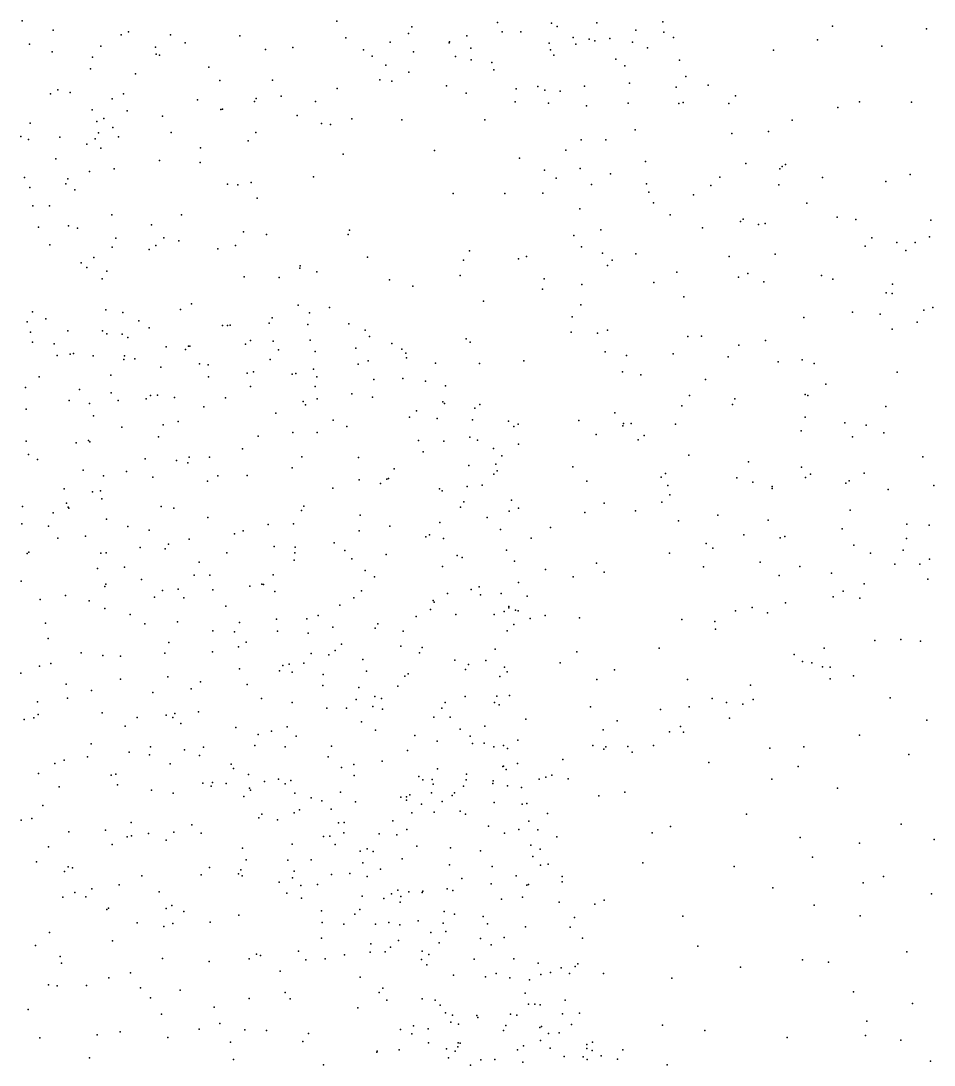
# Model space of a CAD drawing. Header units: metres. Extents: x -24.3 to 24.3, y -27.7 to 27.7.
# Drawn here: x 8.907 to 11.924, y 3.471 to 6.922 of the extents above; entities that cross this region are included whole.
import ezdxf

# ---------------------------------------------------------------- set-up
doc = ezdxf.new("R2010")
doc.units = ezdxf.units.M

msp = doc.modelspace()

# ---------------------------------------------------------------- linework, layer by layer
for p in [(8.9112, 6.9216, 16.3334), (9.9508, 6.9212, 10.1155), (10.1984, 6.9019, 12.0055), (10.4813, 6.9158, 11.9358), (10.6597, 6.9139, 10.3797), (10.6788, 6.9029, 20.1181), (10.8102, 6.9156, 20.3325), (11.0274, 6.9183, 10.922), (11.5883, 6.9037, 3.2984), (9.0135, 6.8912, 2.8181), (9.2382, 6.8758, 17.1499), (9.2629, 6.8852, -20.8953), (9.4016, 6.8759, 2.783), (9.6308, 6.8719, 2.7264), (10.1878, 6.8804, 21.9932), (10.3809, 6.8727, -18.9973), (10.497, 6.885, 19.9674), (10.5584, 6.8849, 11.7057), (10.9392, 6.8905, 21.2716), (11.0314, 6.8839, 13.9512), (11.0636, 6.8671, 20.8608), (11.8994, 6.8956, 3.5121), (8.9357, 6.8442, -21.679), (9.1714, 6.8379, 1.4609), (9.352, 6.8353, 18.4278), (9.4498, 6.8486, 18.8791), (9.805, 6.8341, 13.6542), (9.9805, 6.8656, 2.7636), (10.1276, 6.8509, 13.5429), (10.3219, 6.849, 11.7571), (10.3226, 6.8523, 13.6431), (10.6529, 6.8484, -10.6818), (10.7314, 6.8662, 13.828), (10.7404, 6.8447, -9.6878), (10.7849, 6.8617, -12.8737), (10.8031, 6.8554, 10.5982), (10.8531, 6.8632, 21.543), (10.928, 6.8514, 11.1223), (10.9776, 6.8323, 20.4529), (11.5388, 6.8586, -13.6521), (11.7517, 6.8382, -19.3008), (9.0107, 6.8188, 14.1779), (9.1436, 6.8013, 11.5939), (9.3541, 6.8112, 11.6917), (9.3649, 6.8078, 13.9089), (9.7153, 6.8273, 10.2165), (10.0395, 6.8256, 11.7916), (10.0678, 6.8046, 10.3922), (10.2045, 6.8198, 1.4856), (10.3432, 6.8039, 2.8427), (10.3935, 6.8318, 10.445), (10.6563, 6.8256, 11.2783), (10.6674, 6.8087, 10.9284), (11.3939, 6.8243, 3.2192), (9.5283, 6.7685, 21.9662), (10.1123, 6.7756, 11.5753), (10.3951, 6.7925, 11.3839), (10.4626, 6.7836, 10.7872), (10.8726, 6.7946, -9.2804), (10.902, 6.7731, 20.1915), (11.0828, 6.7913, -13.3176), (9.1366, 6.763, -21.435), (9.2857, 6.7462, 21.9182), (10.1892, 6.7522, 10.5686), (10.4698, 6.7601, 11.1273), (11.1036, 6.7373, 21.2489), (9.0295, 6.6942, 11.189), (9.5646, 6.7249, 1.6066), (9.7384, 6.7252, 11.5112), (9.9519, 6.6977, 13.8355), (10.0933, 6.7265, -19.3584), (10.1327, 6.7227, 10.8336), (10.3136, 6.7069, 19.6302), (10.5439, 6.6968, 1.4023), (10.6144, 6.7047, 13.9726), (10.7688, 6.7064, 20.0016), (10.9174, 6.7162, 14.0707), (11.072, 6.7022, 21.4902), (11.1773, 6.7097, 20.5984), (9.0045, 6.6807, 21.8056), (9.0697, 6.6848, 10.1614), (9.2086, 6.6644, 14.2164), (9.2459, 6.6801, 17.8005), (9.4909, 6.6612, 14.0108), (9.6848, 6.6646, -20.0749), (9.7672, 6.6724, 10.6731), (10.3787, 6.6827, 13.8859), (10.638, 6.6925, -11.8519), (10.6889, 6.6896, -10.1683), (11.2676, 6.6743, 20.8963), (9.1429, 6.6276, 10.9933), (9.5673, 6.629, 10.7518), (9.5731, 6.6303, 11.1329), (9.6791, 6.6553, 19.226), (9.8807, 6.6554, 11.065), (10.5402, 6.6541, 21.9969), (10.6503, 6.6496, -12.2477), (10.776, 6.6406, 2.9553), (10.9129, 6.6498, -19.0862), (11.0806, 6.6486, 20.2195), (11.0947, 6.6515, 3.1058), (11.2463, 6.6491, 14.1734), (11.6063, 6.6352, 14.2924), (11.6781, 6.6538, -8.2803), (11.8491, 6.6531, 14.3645), (9.1806, 6.5989, 18.2266), (9.2584, 6.6244, 17.4362), (9.3746, 6.6069, 10.6287), (9.8199, 6.6094, 22.0235), (9.9999, 6.5981, 1.6301), (10.166, 6.5941, 2.8395), (10.4394, 6.5948, -19.2484), (11.4555, 6.5931, -8.4785), (8.9381, 6.5841, 10.3618), (9.1582, 6.5886, 10.5585), (9.2112, 6.5691, 2.8678), (9.9001, 6.5826, 19.3332), (9.9294, 6.5789, 2.7961), (10.9368, 6.5618, 19.9863), (8.9071, 6.5391, 16.1522), (8.9319, 6.5292, 1.4338), (9.0355, 6.5371, 16.3997), (9.1524, 6.5317, 18.4458), (9.1637, 6.5519, 16.6427), (9.2295, 6.5381, 17.0138), (9.4033, 6.5526, -21.1129), (9.6581, 6.5255, -20.4478), (9.6835, 6.5525, 14.0622), (10.7578, 6.5281, 19.8315), (10.8391, 6.5282, -9.5286), (11.2557, 6.5493, -13.4944), (11.3772, 6.5557, 20.6554), (9.1247, 6.5141, 17.9386), (9.1706, 6.5005, -21.6095), (9.5008, 6.5023, 21.9775), (10.2737, 6.4937, 22.0766), (10.7077, 6.494, -10.6704), (9.0228, 6.466, 14.6182), (9.3648, 6.4605, 14.374), (9.4991, 6.4531, 2.831), (9.972, 6.481, -19.7948), (10.5548, 6.4684, 2.9332), (10.9706, 6.4564, 21.8363), (9.1337, 6.4235, 18.6744), (9.2153, 6.433, 16.8198), (10.6372, 6.4285, 14.1792), (10.755, 6.4343, -9.9499), (11.302, 6.4501, 20.1728), (11.414, 6.4324, 3.2952), (11.4225, 6.44, 20.4404), (11.4331, 6.4469, 21.1419), (8.9186, 6.4042, 14.9773), (9.0618, 6.3995, 18.1881), (9.6674, 6.3881, 14.2692), (9.8733, 6.4064, -20.1082), (10.6756, 6.4015, -11.667), (10.8546, 6.416, 14.2273), (11.2165, 6.4052, 21.6469), (11.5556, 6.4046, 20.6678), (11.7649, 6.3914, 0.9243), (11.8451, 6.4139, 3.5731), (8.9367, 6.3712, 18.4961), (9.0557, 6.3829, 21.744), (9.0857, 6.363, 17.5553), (9.5892, 6.3816, -20.9222), (9.6243, 6.3796, 1.7075), (10.3353, 6.3511, 19.5099), (10.506, 6.3517, 22.1026), (10.6311, 6.3523, 19.5931), (10.7919, 6.3804, 22.0075), (10.9745, 6.3829, 19.8266), (10.982, 6.3553, -13.2157), (11.1861, 6.3772, 19.9808), (11.4107, 6.38, 21.3666), (9.6877, 6.3356, 2.8026), (10.9975, 6.3202, -9.217), (11.1287, 6.347, 3.1737), (11.5041, 6.3192, 20.115), (8.9465, 6.3109, 15.2215), (9.0011, 6.31, 17.9272), (9.208, 6.2811, 16.6622), (9.4376, 6.2803, 14.5741), (10.7542, 6.3001, 1.4557), (11.0518, 6.2805, 14.3699), (9.3387, 6.2477, 19.0371), (11.2849, 6.2585, -19.2235), (11.2931, 6.2669, 14.4151), (11.344, 6.2483, 19.8616), (11.366, 6.2523, 21.5798), (11.6037, 6.2733, -8.45), (11.6651, 6.2655, 20.5053), (11.9131, 6.2635, -8.1911), (8.9649, 6.24, 3.0099), (9.0641, 6.2447, 16.0209), (9.094, 6.2361, 16.2594), (9.6424, 6.2245, 21.9963), (9.719, 6.2157, 14.473), (9.988, 6.2158, 2.8611), (9.9932, 6.23, 14.4254), (10.7337, 6.2126, -10.7793), (10.8236, 6.231, -12.9893), (11.1594, 6.2373, -8.9213), (9.0028, 6.1819, 21.6444), (9.2212, 6.204, 2.9591), (9.3525, 6.1789, 1.6947), (9.3792, 6.2045, -21.5412), (9.429, 6.1951, 21.8726), (9.6159, 6.1796, 19.1188), (11.6962, 6.1769, 19.5078), (11.7189, 6.2048, 20.9257), (11.8009, 6.1894, 14.5248), (11.8619, 6.1894, 20.3224), (11.9095, 6.2082, 3.6655), (9.2087, 6.1741, 16.9594), (9.3303, 6.1658, 14.8054), (9.558, 6.1682, -21.2882), (10.389, 6.1613, 14.4261), (10.5779, 6.1427, 22.1459), (10.7591, 6.1755, 19.4739), (10.8287, 6.1544, 22.0746), (10.9383, 6.1513, 3.0749), (11.2474, 6.1425, -13.3568), (11.3991, 6.1504, 1.1962), (11.8303, 6.1634, 19.8287), (9.1057, 6.1223, 15.5588), (9.1482, 6.1392, 19.0462), (9.8294, 6.1122, -20.7406), (10.0518, 6.1404, 22.0893), (10.3689, 6.1308, 2.9472), (10.5516, 6.1353, -19.5087), (10.8456, 6.1128, 14.4936), (10.8605, 6.1311, -9.7751), (9.1253, 6.1069, 15.8217), (9.1915, 6.0949, 15.2067), (9.6445, 6.0762, 14.7165), (9.7606, 6.0737, 2.8382), (9.8285, 6.1041, 1.7808), (9.8847, 6.0925, 14.6052), (10.3588, 6.08, 22.132), (11.0745, 6.0909, 21.9861), (11.2779, 6.0751, 3.2683), (11.3091, 6.0873, 19.5331), (11.5524, 6.0807, -13.5358), (9.1751, 6.0691, 16.1085), (10.1245, 6.0663, 14.5939), (10.202, 6.045, -19.9816), (10.6357, 6.0695, 2.9435), (10.7607, 6.0505, -11.1296), (10.9987, 6.0566, 19.4115), (11.3618, 6.0598, 14.566), (11.5891, 6.0676, 14.5567), (11.7864, 6.0515, 19.1947), (10.6304, 6.0352, 1.5934), (11.0975, 6.0102, 14.6022), (11.7657, 6.0234, -8.4048), (11.7852, 6.0209, 21.0237), (9.4705, 5.9863, 19.1359), (9.8231, 5.9818, 21.9862), (9.927, 5.9742, 19.2632), (10.4355, 5.9953, 19.3201), (10.7569, 5.9836, -12.4599), (11.9197, 5.9745, 20.8081), (8.9457, 5.9605, 21.4851), (8.989, 5.9371, 1.4705), (9.1874, 5.9672, 16.8345), (9.2434, 5.9577, 16.2833), (9.4343, 5.9682, 15.1782), (9.7377, 5.9398, 21.5202), (9.8607, 5.9568, 21.3906), (10.7284, 5.9436, -12.0589), (11.4936, 5.941, 21.6008), (11.6541, 5.9594, 21.4071), (11.746, 5.9525, 1.0807), (11.8899, 5.9655, 3.6964), (8.9276, 5.9274, 21.537), (9.2962, 5.9306, 15.4025), (9.3307, 5.9072, 21.6948), (9.5733, 5.9152, 21.4631), (9.5895, 5.9154, -21.4579), (9.5985, 5.9162, 21.3445), (9.7276, 5.9232, 21.2584), (9.8555, 5.9179, 21.655), (9.9904, 5.9204, 21.5144), (11.7858, 5.9032, 18.7019), (11.8681, 5.926, -19.2224), (8.9386, 5.893, 21.4043), (9.0616, 5.8971, 17.3784), (9.1765, 5.8976, 17.1031), (9.1909, 5.8873, 3.0393), (9.2413, 5.8861, 16.569), (9.2598, 5.875, 15.9545), (9.8631, 5.8662, 21.0968), (10.044, 5.8999, 21.2959), (10.0587, 5.8786, 21.6128), (10.3783, 5.8712, 2.9393), (10.7249, 5.8927, -19.4379), (10.812, 5.8898, -10.7892), (10.8447, 5.8994, 14.6764), (11.1105, 5.8788, 3.177), (11.1561, 5.8796, 19.2045), (8.9452, 5.8596, 21.8785), (9.017, 5.8541, 21.6437), (9.3873, 5.8441, 21.3659), (9.4505, 5.8354, 21.2284), (9.4603, 5.8466, 2.9533), (9.4654, 5.8472, 21.6041), (9.6496, 5.8529, 21.6803), (9.6651, 5.8655, 21.8534), (9.7405, 5.8631, 21.1075), (9.7576, 5.8347, 2.8729), (10.0139, 5.8401, 21.1263), (10.1326, 5.855, 22.0631), (10.1651, 5.8371, 21.2225), (10.3919, 5.8599, -19.807), (11.2787, 5.8496, -19.2053), (11.3668, 5.8658, 19.0835), (9.0272, 5.8157, 21.7664), (9.0703, 5.8208, 19.2978), (9.0813, 5.8226, -22.0129), (9.1459, 5.8149, 21.6144), (9.2466, 5.8026, 1.6486), (9.2498, 5.8147, 21.421), (9.2839, 5.8051, 21.5921), (9.731, 5.8024, 21.8004), (9.8795, 5.8293, 21.7897), (10.0546, 5.7984, 2.9356), (10.1788, 5.824, 14.8554), (10.1807, 5.8081, 21.6526), (10.5689, 5.7988, 19.268), (10.8376, 5.8275, -10.3362), (10.9078, 5.8154, 22.099), (11.0617, 5.8215, -9.3717), (11.2435, 5.8112, 14.7237), (11.4886, 5.8012, 1.2475), (9.3697, 5.7774, 21.7227), (9.497, 5.7887, 21.7432), (9.5259, 5.7854, 21.0701), (9.8737, 5.7706, 14.9813), (10.0209, 5.7872, 21.7808), (10.2768, 5.7903, 21.4132), (10.4227, 5.7893, 14.8374), (11.4086, 5.795, -13.2439), (11.5283, 5.7896, 18.8541), (8.9672, 5.7456, 21.1706), (9.2038, 5.7513, 21.7801), (9.5267, 5.7459, 15.3707), (9.6544, 5.7572, 20.9581), (9.6751, 5.7623, 15.185), (9.8036, 5.7543, 19.2726), (9.8156, 5.7564, 21.8787), (9.8852, 5.7454, 20.9468), (10.0736, 5.7361, 21.0172), (10.1691, 5.7397, 21.7733), (10.2435, 5.7312, 1.7546), (10.8948, 5.7614, -9.9575), (10.9547, 5.7519, 19.2123), (11.1693, 5.7361, 19.0196), (11.8022, 5.7613, -8.5633), (8.9222, 5.7097, 17.5622), (9.1001, 5.7032, 21.1436), (9.6656, 5.7139, 21.9014), (9.8788, 5.7139, 21.8994), (10.3096, 5.7155, 21.2563), (11.5667, 5.7207, 14.774), (9.067, 5.6675, 17.3018), (9.2055, 5.6927, 16.7788), (9.228, 5.6671, 21.0631), (9.3211, 5.6728, 19.3403), (9.3348, 5.6839, 16.1277), (9.3579, 5.6851, 21.897), (9.414, 5.6772, 20.9662), (9.5828, 5.6764, 21.6817), (9.8391, 5.6636, 20.8669), (9.886, 5.6723, 21.969), (10.0007, 5.6893, -20.9318), (10.0692, 5.6786, 21.9032), (10.3016, 5.663, 21.141), (11.1155, 5.6836, 1.4395), (11.2663, 5.6729, -9.1078), (11.4984, 5.6872, 3.3519), (11.5069, 5.6834, 21.68), (8.9247, 5.638, 21.0593), (9.1335, 5.6572, 21.9657), (9.5111, 5.646, 15.6699), (9.7492, 5.6253, 1.7906), (9.8478, 5.6532, -21.3205), (10.2139, 5.6328, 21.8761), (10.3067, 5.6577, 21.7212), (10.4064, 5.6418, 21.5854), (10.4233, 5.6537, 21.3769), (10.8689, 5.6268, 14.885), (11.0912, 5.6494, 3.1466), (11.2576, 5.6539, 21.9262), (11.7643, 5.6469, -13.3114), (9.1469, 5.616, 16.9778), (9.4261, 5.5973, 22.0115), (9.9385, 5.6022, 2.935), (10.1906, 5.6126, 20.9631), (10.282, 5.6073, 15.0635), (10.3988, 5.6028, 21.2002), (10.5179, 5.5986, 2.9259), (10.7508, 5.601, 1.5895), (10.8975, 5.5908, 3.0453), (10.9232, 5.5912, -11.863), (11.4986, 5.6117, 18.4376), (11.6287, 5.5938, -8.8201), (9.2409, 5.5789, 22.0374), (9.3772, 5.5863, 21.4821), (9.8055, 5.5616, 22.0598), (9.8864, 5.5619, 20.8248), (9.984, 5.5815, 15.1583), (10.5359, 5.5812, 22.0483), (10.5504, 5.5891, 15.0224), (10.8963, 5.5837, -11.4409), (11.0698, 5.5888, -12.6364), (11.4849, 5.5664, -19.1076), (11.6999, 5.5855, 18.0321), (11.7585, 5.5598, 14.8917), (8.9246, 5.5326, 21.0493), (9.0892, 5.5277, 21.2043), (9.1309, 5.5345, 19.4958), (9.1353, 5.5301, 20.9428), (9.362, 5.5476, 20.8741), (9.6907, 5.5493, 15.4604), (10.221, 5.5345, 19.1916), (10.3045, 5.5325, 22.0386), (10.39, 5.5457, -20.0857), (10.4159, 5.5364, 21.7068), (10.5515, 5.5231, 19.1045), (10.8079, 5.5549, 19.0919), (10.9461, 5.5369, 21.971), (10.9663, 5.5516, -19.3486), (11.6549, 5.5473, 3.4378), (8.9322, 5.4886, 20.9367), (9.6393, 5.5077, 22.0962), (10.2358, 5.4971, 20.939), (10.4685, 5.5082, 21.5826), (11.1142, 5.4868, -12.3062), (8.9622, 5.4722, 22.2833), (9.3173, 5.4741, 3.0855), (9.4211, 5.4688, 22.1326), (9.4586, 5.4613, -21.9442), (9.4625, 5.4802, 1.75), (9.53, 5.4798, 20.7741), (9.8356, 5.4811, 21.6965), (10.0223, 5.4787, 20.8333), (10.3865, 5.4521, 1.7144), (10.4766, 5.457, 21.2578), (10.4965, 5.4844, 21.4533), (11.3108, 5.464, 14.9964), (11.8866, 5.4813, 3.647), (9.1125, 5.4375, 20.8659), (9.1799, 5.4185, -22.1399), (9.2559, 5.4331, 22.1884), (9.5581, 5.4179, 15.9557), (9.6543, 5.4191, 2.9744), (9.8033, 5.4448, 19.2769), (10.1399, 5.4413, 15.2727), (10.4697, 5.4233, 21.6876), (10.4809, 5.4347, 15.2016), (10.7309, 5.4481, 21.9748), (11.037, 5.4255, 3.0936), (11.4857, 5.4464, -12.8166), (11.5154, 5.4234, 18.057), (11.6936, 5.4266, 1.1796), (9.3426, 5.4138, 20.7746), (9.5239, 5.4005, 22.1935), (10.025, 5.405, 22.1088), (10.0953, 5.393, 2.9239), (10.1156, 5.407, -21.0581), (10.1217, 5.4089, 20.8431), (10.431, 5.3873, 21.8205), (10.7764, 5.4001, 3.0063), (11.0226, 5.414, 15.0518), (11.0448, 5.3863, -11.2536), (11.2729, 5.4121, 3.2084), (11.325, 5.3978, 18.3618), (11.3895, 5.3831, 1.3313), (11.4994, 5.413, 21.6855), (11.6322, 5.3937, 17.7555), (11.644, 5.4018, 15.0296), (11.9238, 5.3861, 17.2042), (9.0501, 5.3755, 3.2013), (9.1432, 5.3656, 22.2757), (9.1704, 5.3685, 17.1111), (9.9376, 5.3773, 20.7613), (10.29, 5.3757, 21.966), (10.2986, 5.3685, 20.9401), (10.3818, 5.3826, 21.0495), (11.0509, 5.3551, 21.8639), (11.389, 5.3761, -12.5394), (11.7725, 5.373, -12.9422), (8.9119, 5.3169, 20.8301), (9.0575, 5.3284, 20.7979), (9.0627, 5.3143, 20.7777), (9.1745, 5.3419, 1.5281), (9.3703, 5.3173, 20.7006), (9.8418, 5.3183, 22.2115), (10.3594, 5.3151, 19.0793), (10.3701, 5.3318, -20.375), (10.5278, 5.338, 21.9357), (10.8341, 5.3277, 15.132), (11.0248, 5.3311, 1.4966), (9.0133, 5.2959, 17.29), (9.0658, 5.3115, 22.3627), (9.4123, 5.311, 22.2646), (9.5247, 5.2804, 16.2687), (9.8341, 5.304, 15.6243), (10.0278, 5.2878, 21.6744), (10.4477, 5.2809, 21.1087), (10.5201, 5.3017, 21.2537), (10.5511, 5.3112, 21.4633), (10.7698, 5.2976, 18.8486), (10.9373, 5.3026, 18.7013), (11.2097, 5.2885, 15.1453), (11.6472, 5.3048, 17.5331), (8.9099, 5.2599, 22.5149), (8.9986, 5.2516, 20.5052), (9.1899, 5.2753, 22.3492), (9.2605, 5.2508, 20.6882), (9.7235, 5.2571, 19.4423), (9.8076, 5.2598, 2.9373), (10.1257, 5.2516, 22.1506), (10.2908, 5.2636, 15.4284), (10.6566, 5.248, -19.6129), (11.0796, 5.2697, -10.2062), (11.3763, 5.2718, -11.9625), (11.8345, 5.2587, 3.5609), (11.908, 5.2548, 16.9746), (9.0293, 5.2122, 22.4891), (9.1201, 5.2191, 19.8332), (9.3309, 5.2389, 20.9414), (9.6126, 5.2264, 21.2363), (9.6416, 5.2361, 20.6503), (10.0245, 5.2362, 15.5177), (10.2447, 5.2172, 22.0801), (10.2566, 5.2231, 20.8842), (10.3028, 5.2117, -20.7679), (10.4919, 5.241, 21.7687), (10.5933, 5.2119, 18.9484), (11.2959, 5.2229, -11.1796), (11.4161, 5.2133, -11.4846), (11.4307, 5.2174, -9.3962), (11.6209, 5.2433, 21.5148), (11.8329, 5.2116, 21.3013), (9.301, 5.1815, 22.4104), (9.3832, 5.1775, 19.6784), (9.3952, 5.1923, 16.7171), (9.4635, 5.209, 22.3303), (9.7434, 5.1843, 22.2743), (9.8134, 5.183, 20.6438), (9.9417, 5.1971, 20.6944), (11.1711, 5.1943, -9.7573), (11.1926, 5.1795, -10.4874), (11.6595, 5.1889, -12.2287), (8.928, 5.1615, 22.6467), (8.9334, 5.1663, -22.3765), (9.1716, 5.1622, 22.4714), (9.189, 5.1633, 20.6309), (9.5878, 5.1635, 22.3375), (9.8117, 5.1634, 15.9218), (9.9778, 5.1716, 22.2118), (10, 5.1441, 21.4625), (10.1138, 5.1581, 20.7817), (10.3489, 5.1549, 22.0143), (10.3646, 5.1479, 21.0008), (10.5109, 5.1721, 21.2367), (11.0499, 5.1623, 3.069), (11.7137, 5.1622, -11.8358), (11.8215, 5.1728, -18.9342), (11.9095, 5.1424, -11.1871), (9.1606, 5.1122, 20.217), (9.2498, 5.1169, 17.1733), (9.4959, 5.1333, 16.5245), (9.8095, 5.1393, 21.2861), (10.3002, 5.1187, 21.6929), (10.5379, 5.1364, 21.6733), (10.6406, 5.1087, 21.7926), (10.8093, 5.1302, 15.2951), (11.162, 5.1178, 18.1153), (11.3499, 5.1331, 15.2657), (11.4806, 5.1189, 17.4703), (11.7946, 5.1269, -10.4445), (11.8765, 5.1259, -11.485), (9.3051, 5.0756, 20.5602), (9.48, 5.0899, 20.5593), (9.5317, 5.0898, 1.6747), (9.7408, 5.0916, -21.9157), (10.0445, 5.1059, 19.2492), (10.0754, 5.0846, 1.753), (10.7321, 5.0848, 2.9701), (10.8339, 5.1001, -19.317), (11.4128, 5.0885, -10.0507), (11.5855, 5.0965, 17.2087), (11.9031, 5.0769, 1.0719), (8.9083, 5.0698, 20.65), (9.1842, 5.053, 3.1239), (9.1875, 5.0602, 22.556), (9.3744, 5.0388, 22.4644), (9.4261, 5.0442, 20.6684), (9.5409, 5.041, 22.4092), (9.6636, 5.0538, 2.9609), (9.7033, 5.0608, 20.5641), (9.7082, 5.0592, 19.6002), (10.0323, 5.0386, 22.2066), (10.3942, 5.0428, 21.9681), (10.4211, 5.0515, 21.081), (10.5506, 5.0656, 21.3689), (11.6929, 5.0615, -9.8823), (8.9711, 5.0093, 22.9005), (9.054, 5.023, 20.5723), (9.133, 5.0053, 17.3261), (9.3485, 5.0172, 20.2921), (9.4457, 5.0155, 19.8798), (9.7458, 5.0356, 22.3333), (10.007, 5.0153, 20.672), (10.2689, 5.006, 22.1071), (10.3168, 5.029, 19.1293), (10.4252, 5.0249, 2.9037), (10.4934, 5.0297, 21.8582), (10.5796, 5.0209, 15.5102), (11.5903, 5.0187, 15.3518), (11.6242, 5.037, 17.0017), (11.6792, 5.0137, 21.3742), (9.1842, 4.9799, 22.6639), (9.5839, 4.9878, 20.5142), (9.9606, 4.9913, 21.2026), (10.26, 4.9764, 21.4524), (10.2724, 5.0003, 15.7061), (10.5033, 4.9702, 21.2611), (10.5191, 4.9823, 1.655), (10.5195, 4.987, 21.7479), (10.5412, 4.9748, 21.6104), (10.55, 4.9716, 21.4844), (11.2677, 4.9721, 17.5901), (11.3231, 4.9834, 21.5447), (11.4328, 4.9988, -18.938), (9.2675, 4.9597, 20.4651), (9.4241, 4.9353, 20.431), (9.7519, 4.9445, 16.3685), (9.8515, 4.9462, 20.9757), (9.8893, 4.9571, 22.2963), (10.2133, 4.9533, 20.829), (10.3442, 4.9601, 20.9668), (10.4706, 4.9598, -20.3727), (10.5893, 4.9472, 18.7622), (10.6396, 4.9571, -19.6804), (10.7523, 4.9487, 21.6456), (11.0907, 4.9431, 3.0633), (11.1998, 4.9372, 15.4854), (11.3732, 4.9655, 3.2053), (8.9879, 4.9311, 22.9932), (9.316, 4.9297, 22.5846), (9.5409, 4.9059, 20.4223), (9.6123, 4.9028, 19.9709), (9.6295, 4.9336, 16.5731), (9.7553, 4.9053, 20.4776), (9.9373, 4.918, 20.5689), (10.0778, 4.9151, 20.6713), (10.0861, 4.929, 15.8386), (10.1696, 4.9054, 22.1642), (10.5135, 4.9056, 21.4848), (10.5358, 4.9267, 21.3704), (11.2014, 4.9117, 1.3746), (8.9971, 4.8812, 1.183), (9.3958, 4.8678, 3.0129), (9.6514, 4.8688, 22.4083), (9.856, 4.898, 19.5095), (11.7288, 4.8744, 16.3049), (11.8147, 4.8777, 15.6479), (11.8794, 4.8722, 15.9277), (9.1065, 4.8332, -22.4425), (9.3827, 4.8322, 20.3168), (9.5397, 4.8364, 22.4586), (9.6259, 4.8535, 20.2605), (9.9453, 4.8414, 2.9454), (9.9665, 4.8615, 16.141), (10.162, 4.8559, 21.1701), (10.2244, 4.8334, 20.7709), (10.2326, 4.8512, 2.9108), (10.474, 4.8453, 21.2088), (10.7435, 4.8367, 21.4053), (11.0158, 4.8484, 17.8549), (11.5607, 4.8485, 15.6136), (9.0062, 4.7979, 23.154), (9.1782, 4.8243, 20.3289), (9.2357, 4.8219, 22.8119), (9.8421, 4.7989, -22.0566), (9.8664, 4.8307, 20.7555), (9.9249, 4.8265, 20.4641), (10.0371, 4.8109, 20.5265), (10.3402, 4.8095, 20.9081), (10.4431, 4.8077, 21.8475), (10.6888, 4.8, 18.4469), (11.4619, 4.8275, 21.2951), (11.4894, 4.8047, 16.7024), (11.5201, 4.7999, 16.3094), (8.907, 4.7666, 23.2625), (8.968, 4.7898, 20.2922), (9.629, 4.7803, 20.3201), (9.7619, 4.7743, 22.3592), (9.7719, 4.7912, 20.3687), (9.7937, 4.7954, 20.492), (9.8031, 4.7699, 19.9093), (10.0491, 4.7732, 22.1932), (10.1862, 4.7645, 22.1292), (10.3756, 4.7781, 15.8599), (10.386, 4.795, 21.0253), (10.5043, 4.7856, 21.308), (10.5134, 4.7704, 21.4995), (10.8684, 4.7769, 15.6811), (11.5556, 4.7869, 15.9221), (11.5803, 4.7861, -18.7711), (9.0571, 4.7295, 20.2137), (9.2359, 4.7467, 22.9273), (9.3922, 4.7546, 22.6305), (9.5009, 4.7376, 17.0253), (9.6544, 4.729, 16.7973), (9.9053, 4.7618, 22.2777), (10.175, 4.7566, 20.9604), (10.4894, 4.755, 21.6836), (10.8103, 4.7457, 18.0671), (11.1092, 4.7453, 21.3908), (11.5813, 4.7478, 3.3006), (11.6578, 4.7576, 21.124), (9.1402, 4.7088, 23.117), (9.3426, 4.7024, 20.1783), (9.4695, 4.7139, 20.2173), (9.9048, 4.7255, 20.3455), (10.023, 4.7183, 20.4187), (10.1521, 4.7232, 20.5228), (11.3177, 4.7262, 16.8163), (8.962, 4.6715, 23.3271), (9.061, 4.6832, 23.2445), (9.7023, 4.6823, 1.5953), (9.8028, 4.6691, 20.2568), (10.0143, 4.6792, 1.6297), (10.0765, 4.6896, 19.4363), (10.0984, 4.6825, 16.2431), (10.3083, 4.6695, 20.6973), (10.375, 4.6887, 20.915), (10.4715, 4.6692, 18.6421), (10.4799, 4.6906, 21.015), (10.4874, 4.6613, 21.3884), (10.5218, 4.6928, -20.7605), (11.1909, 4.6826, 3.082), (11.2388, 4.6693, 15.9514), (11.2919, 4.6633, 16.2023), (11.3266, 4.6796, 16.5056), (11.779, 4.6844, 1.095), (8.9642, 4.6297, 3.0899), (9.1759, 4.6354, 20.113), (9.3866, 4.6269, 22.8859), (9.4158, 4.6326, 17.2466), (9.4939, 4.6387, 22.5655), (9.9174, 4.6509, 20.0612), (9.9826, 4.651, 22.2144), (10.0695, 4.6563, 20.5735), (10.1015, 4.6473, 22.1479), (10.2974, 4.6509, -21.5844), (10.7886, 4.6553, 21.0311), (11.0207, 4.646, 15.9131), (11.1146, 4.6547, 17.0799), (8.9173, 4.6132, 23.425), (8.9494, 4.6187, 20.0991), (9.2512, 4.591, 23.1539), (9.2914, 4.6202, 23.0443), (9.4087, 4.6196, 2.9884), (9.4351, 4.6, 20.1128), (10.0318, 4.6054, 20.3403), (10.2714, 4.6204, 20.5669), (10.3258, 4.621, 16.1601), (10.4395, 4.5909, 21.5463), (10.5758, 4.6142, 2.901), (10.877, 4.6087, 17.6146), (11.0864, 4.5898, 1.3412), (11.2478, 4.6173, 21.1725), (11.9, 4.6107, 20.8507), (9.6167, 4.5865, 20.1452), (9.6912, 4.5632, 22.396), (9.7349, 4.5749, 20.1632), (9.7873, 4.5889, 2.9106), (9.8162, 4.558, 16.8943), (10.0783, 4.5776, 19.7503), (10.2081, 4.56, 19.0986), (10.358, 4.5814, 20.7177), (10.391, 4.5584, 21.6633), (10.8311, 4.5787, 16.066), (11.05, 4.5725, 16.8061), (11.0961, 4.571, 16.2594), (11.6773, 4.5614, 20.8951), (9.1393, 4.5324, 20.0101), (9.3348, 4.5229, 1.374), (9.51, 4.5216, 22.6168), (9.6801, 4.5275, 17.2263), (9.7805, 4.5231, 22.3091), (9.9327, 4.5251, 20.1796), (10.2827, 4.5419, 21.8622), (10.3991, 4.5339, 20.6287), (10.4378, 4.5344, 21.4408), (10.4695, 4.5232, 21.2309), (10.5016, 4.5277, 21.0771), (10.5492, 4.5446, 16.1419), (10.797, 4.5271, 20.8065), (10.8394, 4.5223, 17.2041), (10.9123, 4.5238, 16.9722), (10.9975, 4.5273, 21.0006), (11.4943, 4.5228, -18.6386), (9.1276, 4.4901, 23.441), (9.2644, 4.5046, 19.9979), (9.3321, 4.4967, 23.2449), (9.4481, 4.5129, 23.0505), (9.4975, 4.4946, 22.8333), (9.9217, 4.4894, 22.1829), (10.1847, 4.5105, 20.3339), (10.5144, 4.5168, -21.1302), (10.8329, 4.5146, 16.2963), (10.9267, 4.5052, -19.0045), (11.3819, 4.5183, 1.2136), (11.8405, 4.4971, 3.4434), (9.0193, 4.468, 1.0087), (9.0501, 4.4785, 17.6081), (9.4006, 4.4664, 19.9911), (9.602, 4.4658, 22.9187), (9.6095, 4.4515, 23.2007), (9.9668, 4.4546, 2.8371), (10.0067, 4.4644, 22.0954), (10.1009, 4.4753, 22.0213), (10.4988, 4.4581, 20.7528), (10.5017, 4.4592, 20.9175), (10.5482, 4.4679, 17.9915), (10.6972, 4.4809, 17.389), (11.1799, 4.4713, -18.7261), (11.4754, 4.4578, 20.8751), (8.9656, 4.4351, 19.9233), (9.2058, 4.4294, 19.9233), (9.2212, 4.4327, 2.9676), (9.6589, 4.4318, 20.0127), (10.0083, 4.428, 16.9336), (10.2222, 4.4242, 16.6935), (10.283, 4.4504, 21.7784), (10.3795, 4.4327, 20.3541), (10.5098, 4.448, 17.6884), (10.6411, 4.4221, -19.5912), (10.6613, 4.4287, 16.6839), (9.0339, 4.3902, 23.6339), (9.2264, 4.3975, 23.5495), (9.508, 4.4025, 19.9589), (9.5352, 4.3933, 17.5457), (9.5401, 4.405, 23.4235), (9.5856, 4.4013, 22.6003), (9.6628, 4.3865, 22.7071), (9.7116, 4.4078, 22.907), (9.7583, 4.4156, 23.108), (9.7797, 4.4003, 22.2749), (9.7988, 4.412, 20.0328), (10.2347, 4.4142, 20.2838), (10.2653, 4.4152, 19.4719), (10.2695, 4.3994, 20.13), (10.3697, 4.3932, 16.9209), (10.3781, 4.414, 20.4379), (10.4668, 4.4012, 20.5296), (10.4674, 4.4107, 16.5562), (10.5151, 4.3936, 21.1728), (10.5612, 4.388, 17.1957), (10.6189, 4.4164, -20.1581), (10.7151, 4.4167, 20.5174), (11.3885, 4.4157, 3.1481), (11.6053, 4.3865, 1.0658), (9.3385, 4.38, 19.9276), (9.41, 4.37, 23.5162), (9.6441, 4.3589, 23.4738), (9.6656, 4.3798, 22.3803), (9.8119, 4.3695, 22.9959), (9.866, 4.3541, 23.1307), (9.9634, 4.373, 17.3533), (10.162, 4.3568, 17.2149), (10.1809, 4.3572, 20.1856), (10.1922, 4.3646, -22.0437), (10.2635, 4.3707, 18.6389), (10.3324, 4.3623, 18.3459), (10.3401, 4.3706, 19.7274), (10.816, 4.3603, 2.9178), (10.9023, 4.3724, 20.638), (8.979, 4.3288, 19.8216), (9.8276, 4.3151, 22.1855), (9.9012, 4.3439, 19.9993), (9.9325, 4.317, 17.599), (10.0123, 4.3407, 20.0672), (10.1807, 4.3468, 21.8056), (10.2303, 4.3335, 19.2203), (10.299, 4.3423, 17.9986), (10.4705, 4.3385, 21.3293), (10.5627, 4.333, 20.9972), (10.579, 4.3351, 20.8242), (8.9081, 4.28, 17.7994), (8.9434, 4.2861, 23.7543), (9.6932, 4.2883, 19.9008), (9.7036, 4.2998, 2.8371), (9.7544, 4.2814, 23.5515), (9.8096, 4.3051, 22.7631), (10.1991, 4.305, 17.5144), (10.2724, 4.3071, 21.6484), (10.3581, 4.3104, 20.3076), (10.376, 4.3006, 21.475), (10.6468, 4.3027, -20.7138), (11.3038, 4.3, 20.661), (9.1861, 4.2473, 19.7673), (9.2717, 4.2732, 23.6571), (9.4713, 4.2646, 2.8682), (9.9566, 4.2713, 23.3039), (9.9746, 4.273, 23.117), (10.1359, 4.2779, 2.8082), (10.1821, 4.2495, 18.2356), (10.4524, 4.2605, 2.8369), (10.5517, 4.2499, 21.1891), (10.5849, 4.2775, 20.6456), (10.6153, 4.2488, 20.9243), (11.0536, 4.259, 2.9744), (11.8152, 4.2674, -18.4909), (9.0654, 4.2423, 23.7461), (9.2579, 4.2253, 17.7643), (9.2721, 4.2281, -22.7777), (9.3281, 4.2364, 19.7955), (9.3871, 4.214, 23.6913), (9.4121, 4.2411, 1.2867), (9.5024, 4.2375, 23.6673), (9.9066, 4.2264, 22.0501), (9.9272, 4.2273, 23.4928), (9.9745, 4.2385, 17.9596), (10.0902, 4.2355, 21.825), (10.1492, 4.2324, 19.9985), (10.5048, 4.2376, 20.4142), (10.6776, 4.2255, -19.2364), (10.993, 4.2386, 20.4917), (11.4815, 4.2236, -18.4834), (11.9242, 4.2169, 20.5484), (8.9978, 4.1927, 19.536), (9.2087, 4.1999, 23.7301), (9.6388, 4.1879, 19.7689), (9.803, 4.2016, 19.7839), (9.9449, 4.2002, 22.7502), (10.0277, 4.1776, 22.9123), (10.0513, 4.1857, 19.8369), (10.0712, 4.1764, 23.1104), (10.2154, 4.1948, 1.441), (10.3268, 4.1887, 21.558), (10.4251, 4.1788, 20.2473), (10.5916, 4.1982, 21.0842), (10.6225, 4.1844, 19.9945), (11.6772, 4.2045, 3.3048), (8.9582, 4.1423, 23.8301), (9.6511, 4.1492, 23.7356), (9.7892, 4.148, 22.181), (9.8662, 4.1494, 22.5359), (10.1669, 4.153, 19.8559), (10.5979, 4.1601, 20.495), (11.5222, 4.1577, 20.5191), (9.0512, 4.1109, 0.8454), (9.0629, 4.1267, 17.8679), (9.0771, 4.1229, 19.4112), (9.5303, 4.1245, 23.7705), (9.6337, 4.1163, 17.9374), (9.8104, 4.1123, 18.1394), (10.0372, 4.1399, 23.489), (10.095, 4.119, 19.7274), (10.323, 4.1324, 19.2199), (10.4641, 4.1274, 21.3539), (10.6241, 4.1319, -21.3666), (10.6487, 4.1355, 20.9953), (10.9617, 4.1399, -18.6795), (11.2632, 4.1269, 3.0523), (9.3068, 4.097, 19.5608), (9.5027, 4.1002, 19.6388), (9.6261, 4.1028, 19.6293), (9.6383, 4.0965, -22.6903), (9.7604, 4.076, 2.7721), (9.8041, 4.0895, 23.7444), (9.9334, 4.1005, 19.6012), (9.9941, 4.1044, 23.6587), (10.0508, 4.0948, 22.7604), (10.3642, 4.0872, 20.0804), (10.5431, 4.0961, 20.3541), (10.6951, 4.0941, 20.761), (10.6957, 4.0761, -18.931), (11.6894, 4.0735, 0.8709), (11.7573, 4.0947, 20.4104), (9.0854, 4.041, 23.8481), (9.1416, 4.0538, 19.3138), (9.2313, 4.0662, 19.4402), (9.3639, 4.0434, 23.8221), (9.7859, 4.0389, 19.5252), (9.8316, 4.0641, 22.0735), (9.8867, 4.0683, 22.4094), (10.1521, 4.0495, 23.4195), (10.1886, 4.0431, 23.1866), (10.2327, 4.041, 21.6171), (10.2347, 4.0456, 19.7623), (10.3155, 4.0531, 2.7826), (10.3345, 4.0481, 19.9525), (10.4603, 4.0697, -21.869), (10.5789, 4.0652, 19.7612), (10.5841, 4.0674, 21.1806), (11.3915, 4.0573, 1.0081), (9.0456, 4.026, 19.1737), (9.1213, 4.0274, -23.0213), (9.8344, 4.0223, 22.2123), (10.0341, 4.0296, 19.5647), (10.1056, 4.0215, 23.5518), (10.1313, 4.0366, 22.8398), (10.1602, 4.0099, 18.6566), (10.1623, 4.0282, 19.6225), (10.4952, 4.0198, 20.2361), (10.5645, 4.0258, 2.838), (10.6853, 4.0092, -20.3337), (10.8032, 4.0028, 19.8857), (10.8342, 4.0162, 1.226), (11.9154, 4.0365, 3.4545), (9.1911, 3.985, 19.2111), (9.1968, 3.9892, 23.8501), (9.387, 3.9884, 19.3961), (9.4055, 3.9984, 18.0419), (9.4455, 3.9785, -22.8929), (9.9007, 3.9812, 22.3244), (10.0101, 3.9697, 22.4953), (10.0272, 3.9857, 21.8067), (10.305, 3.9783, 21.5447), (10.3394, 3.9698, 19.8167), (11.5278, 3.9998, 20.3148), (9.2913, 3.9413, 2.8039), (9.4095, 3.9395, 23.8808), (9.5326, 3.9433, 23.8853), (9.6268, 3.9667, 19.4436), (9.902, 3.9426, 22.0069), (9.9742, 3.9368, 21.9013), (10.0782, 3.9368, -22.4486), (10.1226, 3.9427, 19.5126), (10.1587, 3.9351, 22.707), (10.2201, 3.9479, 22.9622), (10.3025, 3.9406, 19.0709), (10.4343, 3.9623, 19.3272), (10.4488, 3.9382, 20.0647), (10.7364, 3.9591, 20.7319), (11.0942, 3.9628, -18.4811), (11.6798, 3.964, 3.2806), (9.0019, 3.9097, 18.947), (9.379, 3.929, 19.2552), (10.2616, 3.9091, 23.2247), (10.3114, 3.9122, 19.6627), (10.5742, 3.9274, 21.2351), (10.722, 3.9271, 20.926), (8.9557, 3.8664, 18.1033), (9.2096, 3.8816, 19.0493), (9.9002, 3.8908, 23.841), (10.0635, 3.872, 21.7942), (10.1545, 3.8833, 23.6291), (10.2888, 3.8754, 23.1127), (10.4257, 3.8898, 21.4394), (10.4609, 3.8688, 19.9626), (10.5038, 3.8923, 20.1601), (10.7622, 3.8903, 19.6956), (9.6849, 3.8379, 19.314), (9.6985, 3.8336, 23.9405), (9.8238, 3.8479, 19.3424), (9.9758, 3.8353, 22.2083), (10.061, 3.8444, 23.741), (10.11, 3.8452, 19.4119), (10.1285, 3.8603, 22.5482), (10.2324, 3.8475, 23.5141), (10.2544, 3.8363, 22.8729), (11.1431, 3.8638, 2.9717), (11.8337, 3.8452, -18.272), (9.0368, 3.8301, 23.9104), (9.0414, 3.8083, 0.6711), (9.3751, 3.8238, 19.1327), (9.5296, 3.8129, 23.9315), (9.6614, 3.8224, 2.7358), (9.8487, 3.8194, 18.5258), (9.9126, 3.8226, 2.742), (10.2307, 3.8196, 21.6611), (10.2479, 3.8027, 19.4993), (10.4051, 3.8207, 19.6791), (10.5355, 3.8227, 21.3199), (10.6156, 3.808, -19.6962), (10.7383, 3.7971, -20.5552), (10.7473, 3.8057, -21.0175), (11.4898, 3.8188, 3.1404), (11.5757, 3.8113, 20.0947), (9.2694, 3.7757, 18.2712), (9.7638, 3.7814, -22.7927), (10.0277, 3.7612, 19.3475), (10.3366, 3.768, 19.5708), (10.4424, 3.7627, -22.1169), (10.4777, 3.7738, 19.8745), (10.6247, 3.7708, 21.1947), (10.6567, 3.7773, -18.7459), (10.6921, 3.7922, 20.5201), (10.7197, 3.7735, 20.9138), (10.8314, 3.7741, 2.8668), (11.285, 3.7944, 20.0032), (8.9982, 3.736, 2.6238), (9.0272, 3.7331, 18.808), (9.1241, 3.734, 23.9098), (9.1976, 3.7595, -23.1924), (10.522, 3.7596, 20.0144), (10.587, 3.7532, 20.3032), (11.0572, 3.7583, 19.8776), (9.3018, 3.7262, 0.8815), (9.3349, 3.6936, 18.9803), (9.4336, 3.7189, 19.0781), (9.7796, 3.711, 23.9331), (10.0912, 3.7115, 22.2811), (10.1033, 3.7255, 23.7514), (10.5726, 3.7084, 21.2912), (11.6577, 3.7134, 3.2449), (9.5456, 3.663, 19.1196), (9.6609, 3.6909, 23.9635), (9.7968, 3.6899, 19.2698), (10.0207, 3.6601, 23.8351), (10.1162, 3.6857, 21.9555), (10.2325, 3.6895, 2.732), (10.2759, 3.6856, 19.4575), (10.2928, 3.6688, 22.7031), (10.5845, 3.6726, 2.8023), (10.6047, 3.6722, -19.0502), (10.6229, 3.6697, 20.3855), (10.705, 3.6853, 19.4395), (11.8532, 3.675, 20.0533), (8.9305, 3.6544, 23.9035), (9.3714, 3.6392, 23.9204), (10.3102, 3.6443, 23.4177), (10.333, 3.6366, 21.6986), (10.4139, 3.6351, 21.5992), (10.4168, 3.6278, 19.6004), (10.5249, 3.6399, 19.9844), (10.5451, 3.6359, 20.1164), (10.6961, 3.6404, 21.0197), (10.7525, 3.6428, -21.3985), (9.4957, 3.59, 23.9413), (9.5648, 3.6085, 2.6715), (10.1612, 3.5887, 23.7155), (10.2042, 3.601, 21.9748), (10.2526, 3.5907, 22.423), (10.3276, 3.6134, 23.2949), (10.3524, 3.6068, 23.0155), (10.509, 3.6016, 21.518), (10.6216, 3.5954, 19.2565), (10.6276, 3.5987, 1.0434), (10.7262, 3.6048, 20.8313), (11.0269, 3.6034, -18.274), (11.702, 3.6157, 0.6367), (8.9691, 3.5611, 2.4692), (9.1588, 3.5708, 23.8736), (9.2352, 3.5805, 18.8365), (9.3922, 3.5621, 18.9378), (9.6468, 3.5873, 19.1511), (9.719, 3.5855, 23.9547), (9.857, 3.5759, 23.9154), (10.199, 3.5739, 22.1855), (10.5014, 3.5855, 19.7947), (10.6504, 3.5753, 21.2969), (10.6857, 3.5773, 20.5323), (11.1667, 3.585, 19.7388), (11.4385, 3.5625, 3.0791), (11.697, 3.5684, 19.9153), (9.5999, 3.5464, 18.5112), (9.8386, 3.549, 19.2055), (10.1565, 3.5212, 1.0388), (10.2536, 3.5441, 22.3022), (10.3135, 3.5248, 21.9836), (10.3504, 3.5309, 22.6394), (10.3513, 3.5444, 23.1361), (10.3581, 3.5439, 21.8693), (10.5483, 3.5216, 21.81), (10.5678, 3.5344, 20.2026), (10.6236, 3.5525, 21.628), (10.656, 3.5274, 21.7473), (10.7767, 3.5388, 21.6837), (10.7768, 3.5257, 21.0848), (10.7952, 3.547, 21.5002), (10.8961, 3.5211, 21.6445), (11.8146, 3.5534, -18.128), (9.1337, 3.4951, 18.7417), (9.6097, 3.4892, 19.0731), (10.0835, 3.514, 2.705), (10.0842, 3.5169, 23.7974), (10.3202, 3.495, 23.3863), (10.3419, 3.517, 19.4767), (10.4264, 3.4888, 21.9613), (10.473, 3.4901, 19.1064), (10.7019, 3.4995, -20.0927), (10.7648, 3.4985, 20.6941), (10.7783, 3.4901, 20.8412), (10.7946, 3.5191, -20.7228), (10.8246, 3.5017, 21.8068), (10.8778, 3.4907, 21.3758), (9.9066, 3.4721, 18.6881), (10.3924, 3.471, 22.87), (10.5653, 3.4805, -19.3255), (11.0425, 3.4718, 21.6914), (11.9126, 3.4844, 19.9016)]:
    msp.add_point(p)

doc.saveas('drawing.dxf')
